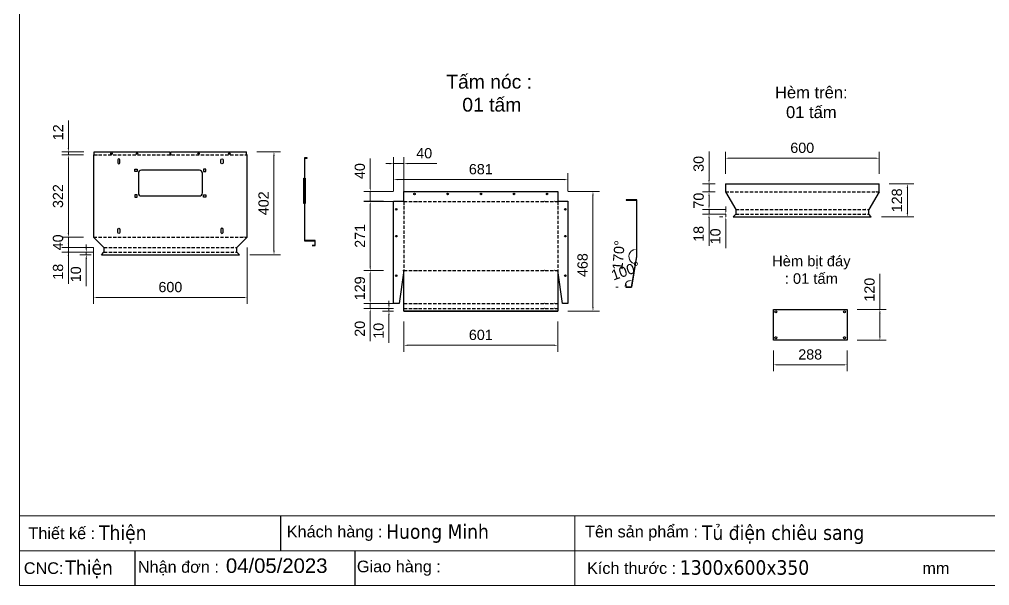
# Model space of a CAD drawing. Header units: millimetres. Extents: x 0 to 6743, y 0 to 4768.
# Drawn here: x 0 to 3790, y 0 to 2214 of the extents above; entities that cross this region are included whole.
import ezdxf
from ezdxf.enums import TextEntityAlignment as Align

# ---------------------------------------------------------------- set-up
doc = ezdxf.new("R2010")
doc.units = ezdxf.units.MM
doc.linetypes.add('HIDDENX2', pattern=[19.05, 12.7, -6.35])
doc.layers.add('0 KHUNG KT01', color=7, linetype='Continuous')
doc.layers.add('CNC', color=7, linetype='Continuous')
doc.layers.add('0 TĂNG CỨNG', color=7, linetype='Continuous', lineweight=15)
doc.styles.add('Arial', font='arial.ttf')
doc.styles.add('Tahoma (Input Text)', font='tahoma.ttf')
doc.dimstyles.new('Thiện Dim-40', dxfattribs={"dimtxt": 40, "dimasz": 15, "dimexe": 25, "dimexo": 40, "dimgap": 20, "dimtad": 1, "dimdec": 0, "dimtxsty": 'Arial', "dimcen": 15, "dimclrd": 5, "dimclre": 5, "dimclrt": 3, "dimazin": 3, "dimtfac": 1, "dimtdec": 0, "dimtmove": 0, "dimatfit": 3, "dimldrblk": 'OBLIQUE', "dimlwd": 9, "dimlwe": 9})

# ---------------------------------------------------------------- blocks, each defined once
blk = doc.blocks.new('*D12')
at = {"color": 5, "lineweight": 9, "transparency": 16777216}
for p, q in [((249.9, 1683.9), (166.4, 1683.9)), ((191.4, 1668.9), (191.4, 1377.1)), ((249.9, 1362.1), (166.4, 1362.1))]:
    blk.add_line(p, q, dxfattribs=at)
at = {"color": 5, "transparency": 16777216}
for points in [[(188.9, 1668.9), (193.9, 1668.9), (191.4, 1683.9)], [(188.9, 1377.1), (193.9, 1377.1), (191.4, 1362.1)]]:
    blk.add_solid(points, dxfattribs=at)
at = {"layer": 'Defpoints', "color": 0, "transparency": 16777216}
for p in [(289.9, 1683.9), (191.4, 1362.1), (289.9, 1362.1)]:
    blk.add_point(p, dxfattribs=at)
at = {"color": 3, "transparency": 16777216, "insert": (151, 1523), "char_height": 40, "attachment_point": 5, "rotation": 90, "style": 'Arial'}
blk.add_mtext('322', dxfattribs=at)
blk = doc.blocks.new('_Oblique')
at = {"color": 0, "linetype": 'ByBlock', "lineweight": -2}
blk.add_line((-0.5, -0.5), (0.5, 0.5), dxfattribs=at)
blk = doc.blocks.new('*D13')
at = {"color": 5, "lineweight": 9, "transparency": 16777216}
for p, q in [((191.4, 1377.1), (191.4, 1392.1)), ((249.9, 1362.1), (166.4, 1362.1)), ((191.4, 1362.1), (191.4, 1322.1)), ((290.1, 1322.1), (166.4, 1322.1)), ((191.4, 1307.1), (191.4, 1292.1))]:
    blk.add_line(p, q, dxfattribs=at)
at = {"color": 5, "transparency": 16777216}
for points in [[(188.9, 1377.1), (193.9, 1377.1), (191.4, 1362.1)], [(188.9, 1307.1), (193.9, 1307.1), (191.4, 1322.1)]]:
    blk.add_solid(points, dxfattribs=at)
at = {"layer": 'Defpoints', "color": 0, "transparency": 16777216}
for p in [(289.9, 1362.1), (191.4, 1322.1), (330.1, 1322.1)]:
    blk.add_point(p, dxfattribs=at)
at = {"color": 3, "transparency": 16777216, "insert": (151, 1342.1), "char_height": 40, "attachment_point": 5, "rotation": 90, "style": 'Arial'}
blk.add_mtext('40', dxfattribs=at)
blk = doc.blocks.new('*D14')
at = {"color": 5, "lineweight": 9, "transparency": 16777216}
for p, q in [((191.4, 1337.1), (191.4, 1352.1)), ((290.1, 1322.1), (166.4, 1322.1)), ((290.1, 1304.1), (166.4, 1304.1)), ((191.4, 1322.1), (191.4, 1304.1)), ((191.4, 1289.1), (191.4, 1180.5))]:
    blk.add_line(p, q, dxfattribs=at)
at = {"color": 5, "transparency": 16777216}
for points in [[(188.9, 1337.1), (193.9, 1337.1), (191.4, 1322.1)], [(188.9, 1289.1), (193.9, 1289.1), (191.4, 1304.1)]]:
    blk.add_solid(points, dxfattribs=at)
at = {"layer": 'Defpoints', "color": 0, "transparency": 16777216}
for p in [(191.4, 1304.1), (330.1, 1322.1), (330.1, 1304.1)]:
    blk.add_point(p, dxfattribs=at)
at = {"color": 3, "transparency": 16777216, "insert": (151, 1227.3), "char_height": 40, "attachment_point": 5, "rotation": 90, "style": 'Arial'}
blk.add_mtext('18', dxfattribs=at)
blk = doc.blocks.new('*D15')
at = {"color": 5, "lineweight": 9, "transparency": 16777216}
for p, q in [((261.2, 1319.1), (261.2, 1334.1)), ((290.1, 1304.1), (236.2, 1304.1)), ((280.1, 1294.1), (236.2, 1294.1)), ((261.2, 1304.1), (261.2, 1294.1)), ((261.2, 1279.1), (261.2, 1170.7))]:
    blk.add_line(p, q, dxfattribs=at)
at = {"color": 5, "transparency": 16777216}
for points in [[(258.7, 1319.1), (263.7, 1319.1), (261.2, 1304.1)], [(258.7, 1279.1), (263.7, 1279.1), (261.2, 1294.1)]]:
    blk.add_solid(points, dxfattribs=at)
at = {"layer": 'Defpoints', "color": 0, "transparency": 16777216}
for p in [(261.2, 1294.1), (320.1, 1294.1), (330.1, 1304.1)]:
    blk.add_point(p, dxfattribs=at)
at = {"color": 3, "transparency": 16777216, "insert": (220.7, 1217.4), "char_height": 40, "attachment_point": 5, "rotation": 90, "style": 'Arial'}
blk.add_mtext('10', dxfattribs=at)
blk = doc.blocks.new('*D16')
at = {"color": 5, "lineweight": 9, "transparency": 16777216}
for p, q in [((927.9, 1695.9), (1019.6, 1695.9)), ((994.6, 1680.9), (994.6, 1309.1)), ((899.7, 1294.1), (1019.6, 1294.1))]:
    blk.add_line(p, q, dxfattribs=at)
at = {"color": 5, "transparency": 16777216}
for points in [[(992.1, 1680.9), (997.1, 1680.9), (994.6, 1695.9)], [(992.1, 1309.1), (997.1, 1309.1), (994.6, 1294.1)]]:
    blk.add_solid(points, dxfattribs=at)
at = {"layer": 'Defpoints', "color": 0, "transparency": 16777216}
for p in [(887.9, 1695.9), (859.7, 1294.1), (994.6, 1294.1)]:
    blk.add_point(p, dxfattribs=at)
at = {"color": 3, "transparency": 16777216, "insert": (954.2, 1495), "char_height": 40, "attachment_point": 5, "rotation": 90, "style": 'Arial'}
blk.add_mtext('402', dxfattribs=at)
blk = doc.blocks.new('*D17')
at = {"color": 5, "lineweight": 9, "transparency": 16777216}
for p, q in [((2758.5, 1610.6), (2758.5, 1696.3)), ((3343.5, 1671.3), (2773.5, 1671.3)), ((3358.5, 1610.6), (3358.5, 1696.3))]:
    blk.add_line(p, q, dxfattribs=at)
at = {"color": 5, "transparency": 16777216}
for points in [[(2773.5, 1673.8), (2773.5, 1668.8), (2758.5, 1671.3)], [(3343.5, 1673.8), (3343.5, 1668.8), (3358.5, 1671.3)]]:
    blk.add_solid(points, dxfattribs=at)
at = {"layer": 'Defpoints', "color": 0, "transparency": 16777216}
for p in [(2758.5, 1671.3), (2758.5, 1570.6), (3358.5, 1570.6)]:
    blk.add_point(p, dxfattribs=at)
at = {"color": 3, "transparency": 16777216, "insert": (3058.5, 1711.7), "char_height": 40, "attachment_point": 5, "style": 'Arial'}
blk.add_mtext('600', dxfattribs=at)
blk = doc.blocks.new('*D18')
at = {"color": 5, "lineweight": 9, "transparency": 16777216}
for p, q in [((2694.3, 1585.6), (2694.3, 1697.7)), ((2718.5, 1570.6), (2669.3, 1570.6)), ((2694.3, 1540.3), (2694.3, 1570.6)), ((2718.5, 1540.3), (2669.3, 1540.3)), ((2694.3, 1525.3), (2694.3, 1510.3))]:
    blk.add_line(p, q, dxfattribs=at)
at = {"color": 5, "transparency": 16777216}
for points in [[(2691.8, 1585.6), (2696.8, 1585.6), (2694.3, 1570.6)], [(2691.8, 1525.3), (2696.8, 1525.3), (2694.3, 1540.3)]]:
    blk.add_solid(points, dxfattribs=at)
at = {"layer": 'Defpoints', "color": 0, "transparency": 16777216}
for p in [(2758.5, 1570.6), (2694.3, 1540.3), (2758.5, 1540.3)]:
    blk.add_point(p, dxfattribs=at)
at = {"color": 3, "transparency": 16777216, "insert": (2653.9, 1649.1), "char_height": 40, "attachment_point": 5, "rotation": 90, "style": 'Arial'}
blk.add_mtext('30', dxfattribs=at)
blk = doc.blocks.new('*D19')
at = {"color": 5, "lineweight": 9, "transparency": 16777216}
for p, q in [((2718.5, 1540.3), (2669.3, 1540.3)), ((2694.3, 1525.3), (2694.3, 1485.3)), ((2758.7, 1470.3), (2669.3, 1470.3))]:
    blk.add_line(p, q, dxfattribs=at)
at = {"color": 5, "transparency": 16777216}
for points in [[(2691.8, 1525.3), (2696.8, 1525.3), (2694.3, 1540.3)], [(2691.8, 1485.3), (2696.8, 1485.3), (2694.3, 1470.3)]]:
    blk.add_solid(points, dxfattribs=at)
at = {"layer": 'Defpoints', "color": 0, "transparency": 16777216}
for p in [(2758.5, 1540.3), (2694.3, 1470.3), (2798.7, 1470.3)]:
    blk.add_point(p, dxfattribs=at)
at = {"color": 3, "transparency": 16777216, "insert": (2653.9, 1505.3), "char_height": 40, "attachment_point": 5, "rotation": 90, "style": 'Arial'}
blk.add_mtext('70', dxfattribs=at)
blk = doc.blocks.new('*D20')
at = {"color": 5, "lineweight": 9, "transparency": 16777216}
for p, q in [((2694.3, 1485.3), (2694.3, 1500.3)), ((2758.7, 1470.3), (2669.3, 1470.3)), ((2758.7, 1452.3), (2669.3, 1452.3)), ((2694.3, 1470.3), (2694.3, 1452.3)), ((2694.3, 1437.3), (2694.3, 1328.7))]:
    blk.add_line(p, q, dxfattribs=at)
at = {"color": 5, "transparency": 16777216}
for points in [[(2691.8, 1485.3), (2696.8, 1485.3), (2694.3, 1470.3)], [(2691.8, 1437.3), (2696.8, 1437.3), (2694.3, 1452.3)]]:
    blk.add_solid(points, dxfattribs=at)
at = {"layer": 'Defpoints', "color": 0, "transparency": 16777216}
for p in [(2694.3, 1452.3), (2798.7, 1470.3), (2798.7, 1452.3)]:
    blk.add_point(p, dxfattribs=at)
at = {"color": 3, "transparency": 16777216, "insert": (2653.9, 1375.5), "char_height": 40, "attachment_point": 5, "rotation": 90, "style": 'Arial'}
blk.add_mtext('18', dxfattribs=at)
blk = doc.blocks.new('*D21')
at = {"color": 5, "lineweight": 9, "transparency": 16777216}
for p, q in [((2759.9, 1467.3), (2759.9, 1482.3)), ((2758.7, 1452.3), (2734.9, 1452.3)), ((2748.7, 1442.3), (2734.9, 1442.3)), ((2759.9, 1452.3), (2759.9, 1442.3)), ((2759.9, 1427.3), (2759.9, 1318.9))]:
    blk.add_line(p, q, dxfattribs=at)
at = {"color": 5, "transparency": 16777216}
for points in [[(2757.4, 1467.3), (2762.4, 1467.3), (2759.9, 1452.3)], [(2757.4, 1427.3), (2762.4, 1427.3), (2759.9, 1442.3)]]:
    blk.add_solid(points, dxfattribs=at)
at = {"layer": 'Defpoints', "color": 0, "transparency": 16777216}
for p in [(2759.9, 1442.3), (2788.7, 1442.3), (2798.7, 1452.3)]:
    blk.add_point(p, dxfattribs=at)
at = {"color": 3, "transparency": 16777216, "insert": (2719.4, 1365.6), "char_height": 40, "attachment_point": 5, "rotation": 90, "style": 'Arial'}
blk.add_mtext('10', dxfattribs=at)
blk = doc.blocks.new('*D22')
at = {"color": 5, "lineweight": 9, "transparency": 16777216}
for p, q in [((3398.5, 1570.6), (3494.2, 1570.6)), ((3469.2, 1555.6), (3469.2, 1457.3)), ((3368.3, 1442.3), (3494.2, 1442.3))]:
    blk.add_line(p, q, dxfattribs=at)
at = {"color": 5, "transparency": 16777216}
for points in [[(3466.7, 1555.6), (3471.7, 1555.6), (3469.2, 1570.6)], [(3466.7, 1457.3), (3471.7, 1457.3), (3469.2, 1442.3)]]:
    blk.add_solid(points, dxfattribs=at)
at = {"layer": 'Defpoints', "color": 0, "transparency": 16777216}
for p in [(3358.5, 1570.6), (3328.3, 1442.3), (3469.2, 1442.3)]:
    blk.add_point(p, dxfattribs=at)
at = {"color": 3, "transparency": 16777216, "insert": (3428.7, 1506.4), "char_height": 40, "attachment_point": 5, "rotation": 90, "style": 'Arial'}
blk.add_mtext('128', dxfattribs=at)
blk = doc.blocks.new('*D24')
at = {"color": 5, "lineweight": 9, "transparency": 16777216}
for p, q in [((191.4, 1710.9), (191.4, 1819)), ((251.9, 1695.9), (166.4, 1695.9)), ((249.9, 1683.9), (166.4, 1683.9)), ((191.4, 1683.9), (191.4, 1695.9)), ((191.4, 1668.9), (191.4, 1653.9))]:
    blk.add_line(p, q, dxfattribs=at)
at = {"color": 5, "transparency": 16777216}
for points in [[(188.9, 1710.9), (193.9, 1710.9), (191.4, 1695.9)], [(188.9, 1668.9), (193.9, 1668.9), (191.4, 1683.9)]]:
    blk.add_solid(points, dxfattribs=at)
at = {"layer": 'Defpoints', "color": 0, "transparency": 16777216}
for p in [(191.4, 1695.9), (289.9, 1683.9), (291.9, 1695.9)]:
    blk.add_point(p, dxfattribs=at)
at = {"color": 3, "transparency": 16777216, "insert": (151.4, 1772.5), "char_height": 40, "attachment_point": 5, "rotation": 90, "style": 'Arial'}
blk.add_mtext('12', dxfattribs=at)
blk = doc.blocks.new('*D25')
at = {"color": 5, "lineweight": 9, "transparency": 16777216}
for p, q in [((289.9, 1322.1), (289.9, 1101.8)), ((889.9, 1322.1), (889.9, 1101.8)), ((304.9, 1126.8), (874.9, 1126.8))]:
    blk.add_line(p, q, dxfattribs=at)
at = {"color": 5, "transparency": 16777216}
for points in [[(304.9, 1129.3), (304.9, 1124.3), (289.9, 1126.8)], [(874.9, 1129.3), (874.9, 1124.3), (889.9, 1126.8)]]:
    blk.add_solid(points, dxfattribs=at)
at = {"layer": 'Defpoints', "color": 0, "transparency": 16777216}
for p in [(289.9, 1362.1), (889.9, 1362.1), (889.9, 1126.8)]:
    blk.add_point(p, dxfattribs=at)
at = {"color": 3, "transparency": 16777216, "insert": (589.9, 1167.2), "char_height": 40, "attachment_point": 5, "style": 'Arial'}
blk.add_mtext('600', dxfattribs=at)
blk = doc.blocks.new('*D26')
at = {"color": 5, "lineweight": 9, "transparency": 16777216}
for p, q in [((1370.6, 1556.5), (1370.6, 1670.3)), ((1462.2, 1541.5), (1345.6, 1541.5)), ((1370.6, 1501.7), (1370.6, 1541.5)), ((1474, 1501.7), (1345.6, 1501.7)), ((1370.6, 1486.7), (1370.6, 1471.7))]:
    blk.add_line(p, q, dxfattribs=at)
at = {"color": 5, "transparency": 16777216}
for points in [[(1368.1, 1556.5), (1373.1, 1556.5), (1370.6, 1541.5)], [(1368.1, 1486.7), (1373.1, 1486.7), (1370.6, 1501.7)]]:
    blk.add_solid(points, dxfattribs=at)
at = {"layer": 'Defpoints', "color": 0, "transparency": 16777216}
for p in [(1370.6, 1541.5), (1502.2, 1541.5), (1514, 1501.7)]:
    blk.add_point(p, dxfattribs=at)
at = {"color": 3, "transparency": 16777216, "insert": (1330.2, 1620.9), "char_height": 40, "attachment_point": 5, "rotation": 90, "style": 'Arial'}
blk.add_mtext('40', dxfattribs=at)
blk = doc.blocks.new('*D27')
at = {"color": 5, "lineweight": 9, "transparency": 16777216}
for p, q in [((2143.2, 1541.5), (2265.9, 1541.5)), ((2240.9, 1526.5), (2240.9, 1088.1)), ((2143.2, 1073.1), (2265.9, 1073.1))]:
    blk.add_line(p, q, dxfattribs=at)
at = {"color": 5, "transparency": 16777216}
for points in [[(2238.4, 1526.5), (2243.4, 1526.5), (2240.9, 1541.5)], [(2238.4, 1088.1), (2243.4, 1088.1), (2240.9, 1073.1)]]:
    blk.add_solid(points, dxfattribs=at)
at = {"layer": 'Defpoints', "color": 0, "transparency": 16777216}
for p in [(2103.2, 1541.5), (2103.2, 1073.1), (2240.9, 1073.1)]:
    blk.add_point(p, dxfattribs=at)
at = {"color": 3, "transparency": 16777216, "insert": (2200.5, 1253.3), "char_height": 40, "attachment_point": 5, "rotation": 90, "style": 'Arial'}
blk.add_mtext('468', dxfattribs=at)
blk = doc.blocks.new('*D28')
at = {"color": 5, "lineweight": 9, "transparency": 16777216}
for p, q in [((1462.2, 1543.1), (1462.2, 1612.7)), ((2143.2, 1543.1), (2143.2, 1612.7)), ((1477.2, 1587.7), (2128.2, 1587.7))]:
    blk.add_line(p, q, dxfattribs=at)
at = {"color": 5, "transparency": 16777216}
for points in [[(1477.2, 1590.2), (1477.2, 1585.2), (1462.2, 1587.7)], [(2128.2, 1590.2), (2128.2, 1585.2), (2143.2, 1587.7)]]:
    blk.add_solid(points, dxfattribs=at)
at = {"layer": 'Defpoints', "color": 0, "transparency": 16777216}
for p in [(2143.2, 1587.7), (1462.2, 1503.1), (2143.2, 1503.1)]:
    blk.add_point(p, dxfattribs=at)
at = {"color": 3, "transparency": 16777216, "insert": (1802.7, 1628.2), "char_height": 40, "attachment_point": 5, "style": 'Arial'}
blk.add_mtext('681', dxfattribs=at)
blk = doc.blocks.new('*D29')
at = {"color": 5, "lineweight": 9, "transparency": 16777216}
for p, q in [((1443.8, 1098.1), (1443.8, 1113.1)), ((1462.2, 1083.1), (1418.8, 1083.1)), ((1462.2, 1073.1), (1418.8, 1073.1)), ((1443.8, 1083.1), (1443.8, 1073.1)), ((1443.8, 1058.1), (1443.8, 949.7))]:
    blk.add_line(p, q, dxfattribs=at)
at = {"color": 5, "transparency": 16777216}
for points in [[(1441.3, 1098.1), (1446.3, 1098.1), (1443.8, 1083.1)], [(1441.3, 1058.1), (1446.3, 1058.1), (1443.8, 1073.1)]]:
    blk.add_solid(points, dxfattribs=at)
at = {"layer": 'Defpoints', "color": 0, "transparency": 16777216}
for p in [(1443.8, 1083.1), (1502.2, 1083.1), (1502.2, 1073.1)]:
    blk.add_point(p, dxfattribs=at)
at = {"color": 3, "transparency": 16777216, "insert": (1403.4, 996.4), "char_height": 40, "attachment_point": 5, "rotation": 90, "style": 'Arial'}
blk.add_mtext('10', dxfattribs=at)
blk = doc.blocks.new('*D30')
at = {"color": 5, "lineweight": 9, "transparency": 16777216}
for p, q in [((1462.2, 1103.1), (1345.6, 1103.1)), ((1370.6, 1118.1), (1370.6, 1133.1)), ((1370.6, 1103.1), (1370.6, 1083.1)), ((1462.2, 1083.1), (1345.6, 1083.1)), ((1370.6, 1068.1), (1370.6, 955.3))]:
    blk.add_line(p, q, dxfattribs=at)
at = {"color": 5, "transparency": 16777216}
for points in [[(1368.1, 1118.1), (1373.1, 1118.1), (1370.6, 1103.1)], [(1368.1, 1068.1), (1373.1, 1068.1), (1370.6, 1083.1)]]:
    blk.add_solid(points, dxfattribs=at)
at = {"layer": 'Defpoints', "color": 0, "transparency": 16777216}
for p in [(1502.2, 1103.1), (1370.6, 1083.1), (1502.2, 1083.1)]:
    blk.add_point(p, dxfattribs=at)
at = {"color": 3, "transparency": 16777216, "insert": (1330.2, 1004.2), "char_height": 40, "attachment_point": 5, "rotation": 90, "style": 'Arial'}
blk.add_mtext('20', dxfattribs=at)
blk = doc.blocks.new('*D31')
at = {"color": 5, "lineweight": 9, "transparency": 16777216}
for p, q in [((1422.2, 1231.9), (1345.6, 1231.9)), ((1370.6, 1216.9), (1370.6, 1118.1)), ((1422.2, 1103.1), (1345.6, 1103.1))]:
    blk.add_line(p, q, dxfattribs=at)
at = {"color": 5, "transparency": 16777216}
for points in [[(1368.1, 1216.9), (1373.1, 1216.9), (1370.6, 1231.9)], [(1368.1, 1118.1), (1373.1, 1118.1), (1370.6, 1103.1)]]:
    blk.add_solid(points, dxfattribs=at)
at = {"layer": 'Defpoints', "color": 0, "transparency": 16777216}
for p in [(1462.2, 1231.9), (1370.6, 1103.1), (1462.2, 1103.1)]:
    blk.add_point(p, dxfattribs=at)
at = {"color": 3, "transparency": 16777216, "insert": (1330.2, 1162.5), "char_height": 40, "attachment_point": 5, "rotation": 90, "style": 'Arial'}
blk.add_mtext('129', dxfattribs=at)
blk = doc.blocks.new('*D32')
at = {"color": 5, "lineweight": 9, "transparency": 16777216}
for p, q in [((1422.2, 1503.1), (1345.6, 1503.1)), ((1370.6, 1246.9), (1370.6, 1488.1)), ((1422.2, 1231.9), (1345.6, 1231.9))]:
    blk.add_line(p, q, dxfattribs=at)
at = {"color": 5, "transparency": 16777216}
for points in [[(1368.1, 1488.1), (1373.1, 1488.1), (1370.6, 1503.1)], [(1368.1, 1246.9), (1373.1, 1246.9), (1370.6, 1231.9)]]:
    blk.add_solid(points, dxfattribs=at)
at = {"layer": 'Defpoints', "color": 0, "transparency": 16777216}
for p in [(1370.6, 1503.1), (1462.2, 1503.1), (1462.2, 1231.9)]:
    blk.add_point(p, dxfattribs=at)
at = {"color": 3, "transparency": 16777216, "insert": (1330.5, 1367.5), "char_height": 40, "attachment_point": 5, "rotation": 90, "style": 'Arial'}
blk.add_mtext('271', dxfattribs=at)
blk = doc.blocks.new('*D33')
at = {"color": 5, "lineweight": 9, "transparency": 16777216}
blk.add_arc((2410.8, 1286.4), 29.5, 119.4264, 231.0174, dxfattribs=at)
at = {"color": 5, "transparency": 16777216}
for points in [[(2395.7, 1314.6), (2397, 1309.7), (2410.8, 1316)], [(2393.3, 1265.8), (2391.2, 1261.2), (2405.9, 1257.3)]]:
    blk.add_solid(points, dxfattribs=at)
at = {"layer": 'Defpoints', "color": 0, "transparency": 16777216}
for p in [(2410.8, 1507.6), (2386.1, 1302.6), (2410.8, 1286.4), (2410.8, 1286.4), (2390.8, 1167.6)]:
    blk.add_point(p, dxfattribs=at)
at = {"color": 3, "transparency": 16777216, "insert": (2341.1, 1292.3), "char_height": 40, "attachment_point": 5, "rotation": 85.2219, "style": 'Arial'}
blk.add_mtext('170°', dxfattribs=at)
blk = doc.blocks.new('*D34')
at = {"color": 5, "lineweight": 9, "transparency": 16777216}
blk.add_line((2330.8, 1167.6), (2339.5, 1167.6), dxfattribs=at)
blk.add_arc((2390.8, 1167.6), 26.3, 113.5988, 146.8451, dxfattribs=at)
at = {"color": 5, "transparency": 16777216}
for points in [[(2371.2, 1181.3), (2366.4, 1182.7), (2364.5, 1167.6)], [(2380, 1194.2), (2380.6, 1189.2), (2395.2, 1193.6)]]:
    blk.add_solid(points, dxfattribs=at)
at = {"layer": 'Defpoints', "color": 0, "transparency": 16777216}
for p in [(2410.8, 1286.4), (2368.8, 1182), (2370.8, 1167.6), (2390.8, 1167.6), (2390.8, 1167.6)]:
    blk.add_point(p, dxfattribs=at)
at = {"color": 3, "transparency": 16777216, "insert": (2368.7, 1230.6), "char_height": 40, "attachment_point": 5, "rotation": 19.4042, "style": 'Arial'}
blk.add_mtext('100°', dxfattribs=at)
blk = doc.blocks.new('*D35')
at = {"color": 5, "lineweight": 9, "transparency": 16777216}
for p, q in [((1502.2, 1033.1), (1502.2, 914.8)), ((2103.2, 1033.1), (2103.2, 914.8)), ((1517.2, 939.8), (2088.2, 939.8))]:
    blk.add_line(p, q, dxfattribs=at)
at = {"color": 5, "transparency": 16777216}
for points in [[(1517.2, 942.3), (1517.2, 937.3), (1502.2, 939.8)], [(2088.2, 942.3), (2088.2, 937.3), (2103.2, 939.8)]]:
    blk.add_solid(points, dxfattribs=at)
at = {"layer": 'Defpoints', "color": 0, "transparency": 16777216}
for p in [(1502.2, 1073.1), (2103.2, 1073.1), (2103.2, 939.8)]:
    blk.add_point(p, dxfattribs=at)
at = {"color": 3, "transparency": 16777216, "insert": (1802.7, 980.2), "char_height": 40, "attachment_point": 5, "style": 'Arial'}
blk.add_mtext('601', dxfattribs=at)
blk = doc.blocks.new('*D36')
at = {"color": 5, "lineweight": 9, "transparency": 16777216}
for p, q in [((1462.2, 1543.1), (1462.2, 1675.2)), ((1502.2, 1541.7), (1502.2, 1675.2)), ((1447.2, 1650.2), (1432.2, 1650.2)), ((1462.2, 1650.2), (1502.2, 1650.2)), ((1517.2, 1650.2), (1631, 1650.2))]:
    blk.add_line(p, q, dxfattribs=at)
at = {"color": 5, "transparency": 16777216}
for points in [[(1447.2, 1652.7), (1447.2, 1647.7), (1462.2, 1650.2)], [(1517.2, 1652.7), (1517.2, 1647.7), (1502.2, 1650.2)]]:
    blk.add_solid(points, dxfattribs=at)
at = {"layer": 'Defpoints', "color": 0, "transparency": 16777216}
for p in [(1502.2, 1650.2), (1462.2, 1503.1), (1502.2, 1501.7)]:
    blk.add_point(p, dxfattribs=at)
at = {"color": 3, "transparency": 16777216, "insert": (1581.6, 1690.6), "char_height": 40, "attachment_point": 5, "style": 'Arial'}
blk.add_mtext('40', dxfattribs=at)
blk = doc.blocks.new('*D37')
at = {"color": 5, "lineweight": 9, "transparency": 16777216}
for p, q in [((3361.9, 1079.9), (3361.9, 1219.3)), ((3273.4, 1079.9), (3386.9, 1079.9)), ((3361.9, 974.9), (3361.9, 1064.9)), ((3273.4, 959.9), (3386.9, 959.9))]:
    blk.add_line(p, q, dxfattribs=at)
at = {"color": 5, "transparency": 16777216}
for points in [[(3359.4, 1064.9), (3364.4, 1064.9), (3361.9, 1079.9)], [(3359.4, 974.9), (3364.4, 974.9), (3361.9, 959.9)]]:
    blk.add_solid(points, dxfattribs=at)
at = {"layer": 'Defpoints', "color": 0, "transparency": 16777216}
for p in [(3233.4, 1079.9), (3361.9, 1079.9), (3233.4, 959.9)]:
    blk.add_point(p, dxfattribs=at)
at = {"color": 3, "transparency": 16777216, "insert": (3321.5, 1157.1), "char_height": 40, "attachment_point": 5, "rotation": 90, "style": 'Arial'}
blk.add_mtext('120', dxfattribs=at)
blk = doc.blocks.new('*D38')
at = {"color": 5, "lineweight": 9, "transparency": 16777216}
for p, q in [((2945.9, 919.9), (2945.9, 838.4)), ((3233.4, 919.9), (3233.4, 838.4)), ((2960.9, 863.4), (3218.4, 863.4))]:
    blk.add_line(p, q, dxfattribs=at)
at = {"color": 5, "transparency": 16777216}
for points in [[(2960.9, 865.9), (2960.9, 860.9), (2945.9, 863.4)], [(3218.4, 865.9), (3218.4, 860.9), (3233.4, 863.4)]]:
    blk.add_solid(points, dxfattribs=at)
at = {"layer": 'Defpoints', "color": 0, "transparency": 16777216}
for p in [(2945.9, 959.9), (3233.4, 959.9), (3233.4, 863.4)]:
    blk.add_point(p, dxfattribs=at)
at = {"color": 3, "transparency": 16777216, "insert": (3089.6, 903.8), "char_height": 40, "attachment_point": 5, "style": 'Arial'}
blk.add_mtext('288', dxfattribs=at)
blk = doc.blocks.new('ovan8.5x20')
at = {"layer": 'CNC', "color": 2, "lineweight": -3}
for p, q in [((5.7, 4.2), (-5.8, 4.2)), ((-5.8, -4.2), (5.7, -4.2))]:
    blk.add_line(p, q, dxfattribs=at)
for centre, start, end in [((-5.8, 0), 90, 270), ((5.7, 0), 270, 90)]:
    blk.add_arc(centre, 4.25, start, end, dxfattribs=at)
blk = doc.blocks.new('KHUNG KT1')
at = {"color": 7}
for p, q in [((7128, -4752), (0, -4752)), ((2294.1, -4752), (2294.1, -5040)), ((4848, -4896), (0, -4896))]:
    blk.add_line(p, q, dxfattribs=at)
blk.add_lwpolyline([(0, 0), (7128, 0), (7128, -5040), (0, -5040)], close=True, dxfattribs=at)
at = {"layer": '0 KHUNG KT01'}
for p, q in [((1077.9, -4752), (1077.9, -4896)), ((476.3, -4896), (476.3, -5040)), ((1385.1, -4896), (1385.1, -5040))]:
    blk.add_line(p, q, dxfattribs=at)
at = {"color": 2, "char_height": 48, "width": 2202.321, "attachment_point": 4, "style": 'Arial'}
for s, insert in [('  Thiết kế :', (0, -4824)), ('  Khách hàng :', (1066.9, -4824)), ('  Tên sản phẩm :', (2299.1, -4824)), ('CNC:', (18.2, -4968)), ('  Nhận đơn :', (451.9, -4968)), ('  Giao hàng :', (1356.7, -4968)), ('  Kích thước :', (2307, -4968)), ('mm', (3729.5, -4968))]:
    blk.add_mtext(s, dxfattribs=dict(at, insert=insert))
at = {"color": 1, "style": 'Tahoma (Input Text)', "flags": 8}
for tag, p in [('#01', (328.9, -4851.1)), ('#03', (1514.7, -4846.3)), ('#05', (2819, -4851.1)), ('#07', (4424, -4851.1)), ('#09', (5172.9, -4851.1)), ('#02', (189.8, -4995.1)), ('#04', (1755.3, -4995.1)), ('#06', (2727.8, -4995.1)), ('#08', (4382.7, -4995.1)), ('#10', (5172.9, -4995.1))]:
    blk.add_attdef(tag, p, '', height=60, dxfattribs=at)
blk.add_attdef('#11', text='', height=60, dxfattribs=at).set_placement((6996, -4961.6), align=Align.CENTER)
at = {"layer": '0 TĂNG CỨNG', "color": 1, "style": 'Arial'}
blk.add_attdef('#12', (852.8, -4987.6), '', height=60, dxfattribs=at)

msp = doc.modelspace()

# ---------------------------------------------------------------- linework, layer by layer
at = {"linetype": 'HIDDENX2'}
for p, q in [((289.9, 1683.9), (889.9, 1683.9)), ((1502, 1503.1), (1502, 1231.9)), ((1502.2, 1501.7), (2103.2, 1501.7)), ((2103.4, 1503.1), (2103.4, 1231.9)), ((1502.2, 1231.9), (2103.2, 1231.9)), ((1502.2, 1103.1), (2103.2, 1103.1)), ((1502.2, 1083.1), (2103.2, 1083.1))]:
    msp.add_line(p, q, dxfattribs=at)
at = {"color": 7}
for p, q in [((291.9, 1695.9), (587.9, 1695.9)), ((591.9, 1695.9), (887.9, 1695.9)), ((2758.5, 1570.6), (3358.5, 1570.6)), ((2758.5, 1540.3), (2798.7, 1470.3)), ((3358.5, 1540.3), (3318.3, 1470.3)), ((2788.7, 1442.3), (2798.7, 1452.3)), ((2788.7, 1442.3), (3328.3, 1442.3)), ((2798.7, 1470.3), (2798.7, 1452.3)), ((3318.3, 1452.3), (3318.3, 1470.3)), ((3328.3, 1442.3), (3318.3, 1452.3)), ((289.9, 1362.1), (330.1, 1322.1)), ((889.9, 1362.1), (849.7, 1322.1)), ((320.1, 1294.1), (330.1, 1304.1)), ((320.1, 1294.1), (859.7, 1294.1)), ((330.1, 1322.1), (330.1, 1304.1)), ((849.7, 1304.1), (849.7, 1322.1)), ((859.7, 1294.1), (849.7, 1304.1))]:
    msp.add_line(p, q, dxfattribs=at)
at = {"color": 7, "linetype": 'HIDDENX2'}
for p, q in [((2758.5, 1540.3), (3358.5, 1540.3)), ((2798.7, 1470.3), (3318.3, 1470.3)), ((2798.7, 1452.3), (3318.3, 1452.3)), ((289.9, 1362.1), (889.9, 1362.1)), ((330.1, 1322.1), (849.7, 1322.1)), ((330.1, 1304.1), (849.7, 1304.1))]:
    msp.add_line(p, q, dxfattribs=at)
for p, q in [((2143.2, 1503.1), (2143.2, 1104.1)), ((1502.2, 1073.1), (2103.2, 1073.1))]:
    msp.add_line(p, q)
at = {"color": 2}
for points in [[(289.9, 1683.9), (291.9, 1683.9), (291.9, 1695.9)], [(587.9, 1695.9), (587.9, 1683.9), (591.9, 1683.9), (591.9, 1695.9)], [(889.9, 1683.9), (887.9, 1683.9), (887.9, 1695.9)]]:
    msp.add_lwpolyline(points, dxfattribs=at)
at = {"color": 7}
for points in [[(289.9, 1683.9), (289.9, 1362.1)], [(889.9, 1362.1), (889.9, 1683.9)], [(2758.5, 1570.6), (2758.5, 1540.3)], [(3358.5, 1540.3), (3358.5, 1570.6)]]:
    msp.add_lwpolyline(points, dxfattribs=at)
for points in [[(1124.6, 1672.6), (1113.4, 1672.6), (1113.4, 1348.5), (1154.4, 1348.5), (1154.4, 1330.5), (1144.4, 1330.5), (1144.4, 1329.3), (1155.6, 1329.3), (1155.6, 1349.7), (1114.6, 1349.7), (1114.6, 1671.4), (1124.6, 1671.4)], [(2945.9, 1079.9), (3233.4, 1079.9), (3233.4, 959.9), (2945.9, 959.9)]]:
    msp.add_lwpolyline(points, close=True)
at = {"color": 2}
for points in [[(460.1, 1619.9), (451.1, 1619.9), (451.1, 1628.9), (460.1, 1628.9)], [(719.6, 1619.9), (728.6, 1619.9), (728.6, 1628.9), (719.6, 1628.9)], [(1116.4, 1593.8), (1116.4, 1493.8), (1111.4, 1493.8), (1111.4, 1593.8)], [(460.1, 1527.9), (451.1, 1527.9), (451.1, 1518.9), (460.1, 1518.9)], [(719.6, 1527.9), (728.6, 1527.9), (728.6, 1518.9), (719.6, 1518.9)]]:
    msp.add_lwpolyline(points, close=True, dxfattribs=at)
msp.add_lwpolyline([(476.4, 1523.9), (703.4, 1523.9, 0.414214), (714.9, 1535.4), (714.9, 1612.4, 0.414214), (703.4, 1623.9), (476.4, 1623.9, 0.414214), (464.9, 1612.4), (464.9, 1535.4, 0.414214)], format="xyb", close=True, dxfattribs=at)
msp.add_lwpolyline([(1462.2, 1503.1), (1502.2, 1503.1), (1502.2, 1541.5), (2103.2, 1541.5), (2103.2, 1503.1), (2143.2, 1503.1), (2143.2, 1103.1), (2121.7, 1103.1), (2103.2, 1231.9), (2103.2, 1073.1), (1502.2, 1073.1), (1502.2, 1231.9), (1483.7, 1103.1), (1462.2, 1103.1), (1462.2, 1503.1)])
at = {"linetype": 'Continuous'}
msp.add_lwpolyline([(2369.6, 1177.6), (2369.6, 1166.4), (2391.8, 1166.4), (2412, 1286.3), (2412, 1508.8), (2370.8, 1508.8), (2370.8, 1507.6), (2410.8, 1507.6), (2410.8, 1286.4), (2390.8, 1167.6), (2370.8, 1167.6), (2370.8, 1177.6)], close=True, dxfattribs=at)
at = {"color": 2}
for centre, radius in [((359.9, 1689.2), 3), ((459.9, 1689.2), 3), ((699.9, 1689.2), 3), ((819.9, 1689.2), 3), ((819.9, 1689.2), 3), ((2955.4, 1070.4), 4), ((3223.9, 1070.4), 4), ((2955.4, 969.4), 4), ((3223.9, 969.4), 4)]:
    msp.add_circle(centre, radius, dxfattribs=at)
at = {"color": 2, "ltscale": 3}
for centre in [(1543.7, 1531.5), (1673, 1531.5), (1803.2, 1531.5), (1932.5, 1531.5), (2061.7, 1531.5), (1472.2, 1471.6), (2133.2, 1471.6), (1472.2, 1366.6), (2133.2, 1366.6), (1472.2, 1211.6), (2133.2, 1211.6)]:
    msp.add_circle(centre, 3, dxfattribs=at)
at = {"layer": '0 KHUNG KT01', "color": 1}
for p, q in [((303.7, 1683.9), (304.7, 1683.9)), ((876.1, 1683.9), (875.1, 1683.9)), ((2770.3, 1540.3), (2771.3, 1540.3)), ((3346.8, 1540.3), (3345.8, 1540.3)), ((1502, 1489.1), (1502, 1488.1)), ((1514, 1501.7), (1515, 1501.7)), ((1554, 1501.7), (1555, 1501.7)), ((2051.4, 1501.7), (2050.4, 1501.7)), ((2091.4, 1501.7), (2090.4, 1501.7)), ((2103.4, 1489.1), (2103.4, 1488.1)), ((2810.5, 1470.3), (2811.5, 1470.3)), ((2810.5, 1452.3), (2811.5, 1452.3)), ((3306.6, 1470.3), (3305.6, 1470.3)), ((3306.6, 1452.3), (3305.6, 1452.3)), ((301.7, 1362.1), (302.7, 1362.1)), ((878.1, 1362.1), (877.1, 1362.1)), ((341.9, 1322.1), (342.9, 1322.1)), ((341.9, 1304.1), (342.9, 1304.1)), ((837.9, 1322.1), (836.9, 1322.1)), ((837.9, 1304.1), (836.9, 1304.1)), ((1502, 1246.9), (1502, 1245.9)), ((1514, 1231.9), (1515, 1231.9)), ((1554, 1231.9), (1555, 1231.9)), ((2051.4, 1231.9), (2050.4, 1231.9)), ((2091.4, 1231.9), (2090.4, 1231.9)), ((2103.4, 1246.9), (2103.4, 1245.9)), ((1514, 1103.1), (1515, 1103.1)), ((1554, 1103.1), (1555, 1103.1)), ((2051.4, 1103.1), (2050.4, 1103.1)), ((2091.4, 1103.1), (2090.4, 1103.1)), ((1514, 1083.1), (1515, 1083.1)), ((1554, 1083.1), (1555, 1083.1)), ((2051.4, 1083.1), (2050.4, 1083.1)), ((2091.4, 1083.1), (2090.4, 1083.1))]:
    msp.add_line(p, q, dxfattribs=at)
at = {"layer": '0 KHUNG KT01'}
for p, q in [((1502.2, 1502.9), (1502.2, 1501.7)), ((2103.2, 1502.9), (2103.2, 1501.7))]:
    msp.add_line(p, q, dxfattribs=at)
at = {"layer": '0 KHUNG KT01', "color": 2}
for centre in [(1502.2, 1231.9), (2103.2, 1231.9)]:
    msp.add_circle(centre, 1.5, dxfattribs=at)

# ---------------------------------------------------------------- block references
at = {"layer": '0 TĂNG CỨNG', "color": 1}
ref = msp.add_blockref('KHUNG KT1', (0, 4767.6), dxfattribs=dict(at, xscale=0.945959731199764, yscale=0.945959731201583, zscale=0.945959731182265))
ref.add_attrib('#12', '04/05/2023', (806.8, 49.6), dxfattribs={"color": 1, "height": 56.76, "style": 'Arial'})
ref.add_attrib('#01', 'Thiện', (311.2, 178.7), dxfattribs={"layer": '0', "color": 1, "height": 56.76, "style": 'Tahoma (Input Text)'})
ref.add_attrib('#03', 'Huong Minh', (1432.9, 183.2), dxfattribs={"layer": '0', "color": 1, "height": 56.76, "style": 'Tahoma (Input Text)'})
ref.add_attrib('#05', 'Tủ điện chiêu sang', (2666.7, 178.7), dxfattribs={"layer": '0', "color": 1, "height": 56.758, "style": 'Tahoma (Input Text)'})
ref.add_attrib('#06', '1300x600x350', (2580.4, 42.5), dxfattribs={"layer": '0', "color": 1, "height": 56.758, "style": 'Tahoma (Input Text)'})
ref.add_attrib('#02', 'Thiện', (179.5, 42.5), dxfattribs={"layer": '0', "color": 1, "height": 56.76, "style": 'Tahoma (Input Text)'})
at = {"layer": 'CNC', "lineweight": -3}
for p, rotation in [((388.4, 1658.9), 90), ((791.4, 1387.1), 270)]:
    msp.add_blockref('ovan8.5x20', p, dxfattribs=dict(at, rotation=rotation))
at = {"layer": 'CNC', "lineweight": -3, "xscale": -1}
for p, rotation in [((791.4, 1658.9), 270), ((388.4, 1387.1), 90)]:
    msp.add_blockref('ovan8.5x20', p, dxfattribs=dict(at, rotation=rotation))

# ---------------------------------------------------------------- texts
at = {"color": 7, "attachment_point": 5, "style": 'Arial'}
for s, insert, char_height, width in [('Tấm nóc :\\P 01 tấm', (1835.2, 1925.1), 54, 809.619), ('{\\H0.8571x;Hèm trên: \\P01 tấm}', (3094, 1889.6), 54, 2025), ('{\\H0.8571x;Hèm bịt đáy\\P: 01 tấm}', (3094, 1234.7), 48, 346.376)]:
    msp.add_mtext(s, dxfattribs=dict(at, insert=insert, char_height=char_height, width=width))

# ---------------------------------------------------------------- dimensions: what is measured, and where the dimension line sits
for base, p1, p2, picture, middle in [((191.4, 1695.9), (289.9, 1683.9), (291.9, 1695.9), '*D24', (151.4, 1772.5)), ((1370.6, 1541.5), (1514, 1501.7), (1502.2, 1541.5), '*D26', (1330.2, 1620.9)), ((1370.6, 1503.1), (1462.2, 1231.9), (1462.2, 1503.1), '*D32', (1330.5, 1367.5)), ((3361.9, 1079.9), (3233.4, 959.9), (3233.4, 1079.9), '*D37', (3321.5, 1157.1))]:
    dim = msp.add_linear_dim(base=base, p1=p1, p2=p2, angle=90, dimstyle='Thiện Dim-40')
    dim.commit()
    dim.dimension.update_dxf_attribs({"geometry": picture, "text_midpoint": middle})
for base, p1, p2, picture, middle in [((1502.2, 1650.2), (1462.2, 1503.1), (1502.2, 1501.7), '*D36', (1581.6, 1690.6)), ((2143.2, 1587.7), (1462.2, 1503.1), (2143.2, 1503.1), '*D28', (1802.7, 1628.2)), ((889.9, 1126.8), (289.9, 1362.1), (889.9, 1362.1), '*D25', (589.9, 1167.2)), ((2103.2, 939.8), (1502.2, 1073.1), (2103.2, 1073.1), '*D35', (1802.7, 980.2)), ((3233.3936019, 863.3915876), (2945.8936019, 959.8706282), (3233.3936019, 959.8706282), '*D38', (3089.6436019, 903.8145071))]:
    dim = msp.add_linear_dim(base=base, p1=p1, p2=p2, dimstyle='Thiện Dim-40')
    dim.commit()
    dim.dimension.update_dxf_attribs({"geometry": picture, "text_midpoint": middle})
at = {"color": 7}
dim = msp.add_linear_dim(base=(2758.5, 1671.3), p1=(3358.5, 1570.6), p2=(2758.5, 1570.6), dimstyle='Thiện Dim-40', dxfattribs=at)
dim.commit()
dim.dimension.update_dxf_attribs({"geometry": '*D17', "text_midpoint": (3058.5, 1711.7)})
for base, p1, p2, picture, middle in [((191.4, 1362.1), (289.9, 1683.9), (289.9, 1362.1), '*D12', (151, 1523)), ((994.6, 1294.1), (887.9, 1695.9), (859.7, 1294.1), '*D16', (954.2, 1495)), ((3469.2, 1442.3), (3358.5, 1570.6), (3328.3, 1442.3), '*D22', (3428.7, 1506.4)), ((2694.3, 1452.3), (2798.7, 1470.3), (2798.7, 1452.3), '*D20', (2653.9, 1375.5)), ((2759.9, 1442.3), (2798.7, 1452.3), (2788.7, 1442.3), '*D21', (2719.4, 1365.6)), ((191.4, 1304.1), (330.1, 1322.1), (330.1, 1304.1), '*D14', (151, 1227.3)), ((261.2, 1294.1), (330.1, 1304.1), (320.1, 1294.1), '*D15', (220.7, 1217.4))]:
    dim = msp.add_linear_dim(base=base, p1=p1, p2=p2, angle=90, dimstyle='Thiện Dim-40', dxfattribs=at)
    dim.commit()
    dim.dimension.update_dxf_attribs({"geometry": picture, "text_midpoint": middle})
for base, p1, p2, picture, middle in [((2694.3, 1540.3), (2758.5, 1570.6), (2758.5, 1540.3), '*D18', (2694.3, 1649.1)), ((2694.3, 1470.3), (2758.5, 1540.3), (2798.7, 1470.3), '*D19', (2694.3, 1505.3)), ((191.4, 1322.1), (289.9, 1362.1), (330.1, 1322.1), '*D13', (191.4, 1342.1))]:
    dim = msp.add_linear_dim(base=base, p1=p1, p2=p2, angle=90, dimstyle='Thiện Dim-40', dxfattribs=at)
    dim.commit()
    dim.dimension.update_dxf_attribs({"geometry": picture, "text_midpoint": middle, "dimtype": 160})
for base, p1, p2, picture, middle in [((2240.9, 1073.1), (2103.2, 1541.5), (2103.2, 1073.1), '*D27', (2240.9, 1253.3)), ((1370.6, 1103.1), (1462.2, 1231.9), (1462.2, 1103.1), '*D31', (1370.6, 1162.5)), ((1370.6, 1083.1), (1502.2, 1103.1), (1502.2, 1083.1), '*D30', (1370.6, 1004.2)), ((1443.8, 1083.1), (1502.2, 1073.1), (1502.2, 1083.1), '*D29', (1443.8, 996.4))]:
    dim = msp.add_linear_dim(base=base, p1=p1, p2=p2, angle=90, dimstyle='Thiện Dim-40')
    dim.commit()
    dim.dimension.update_dxf_attribs({"geometry": picture, "text_midpoint": middle, "dimtype": 160})
for base, line2, picture, middle in [((2386.1, 1302.6), ((2410.8, 1507.6), (2410.8, 1286.4)), '*D33', (2381.4, 1288.9)), ((2368.8, 1182), ((2390.8, 1167.6), (2370.8, 1167.6)), '*D34', (2382.1, 1192.4))]:
    dim = msp.add_angular_dim_2l(base=base, line1=((2410.8, 1286.4), (2390.8, 1167.6)), line2=line2, dimstyle='Thiện Dim-40')
    dim.commit()
    dim.dimension.update_dxf_attribs({"geometry": picture, "text_midpoint": middle, "dimtype": 162})

doc.saveas('drawing.dxf')
